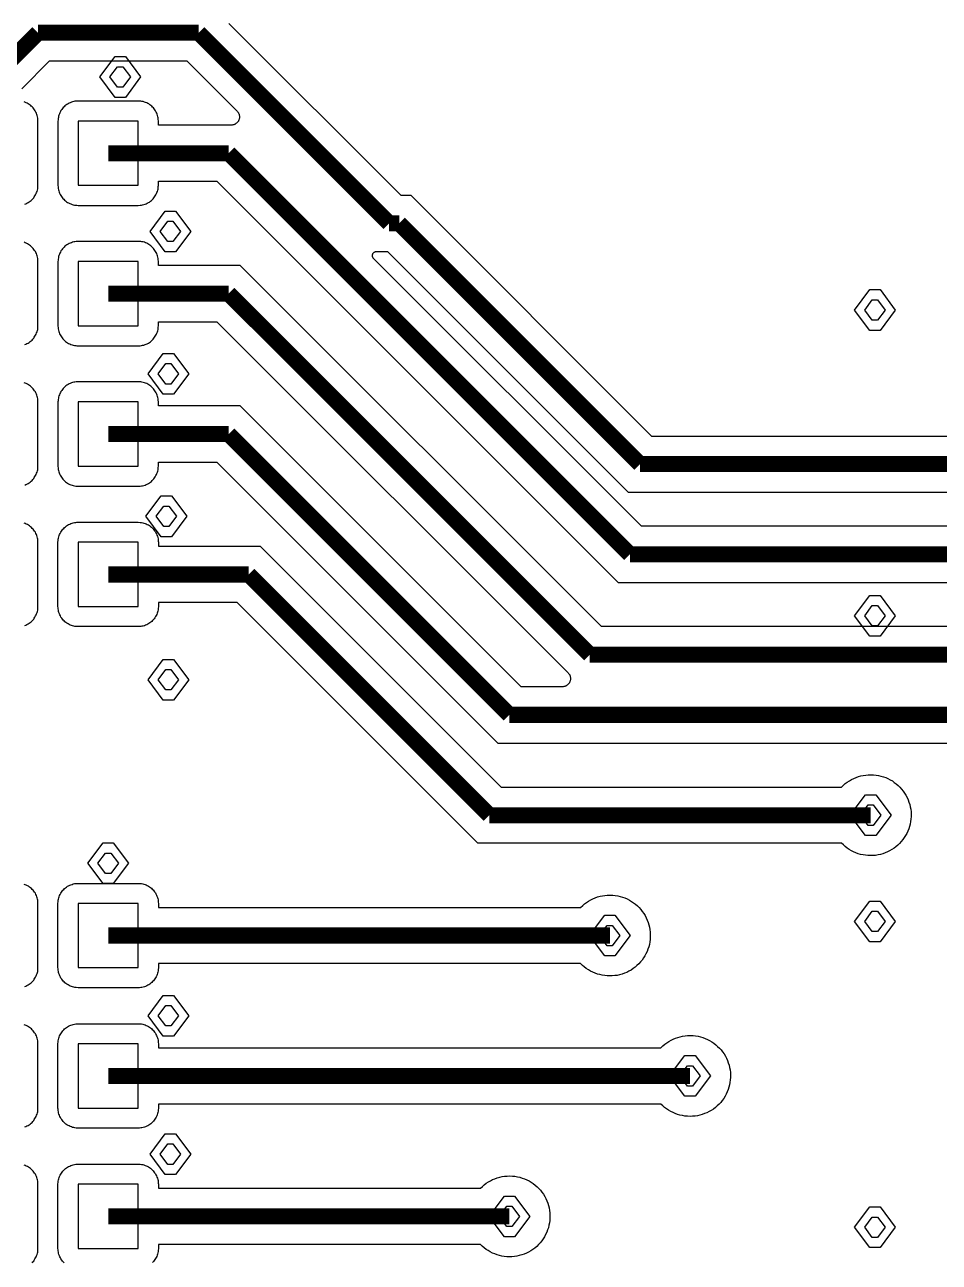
# Model space of a CAD drawing. Extents: x -0.15 to 4.85, y -1.33 to 3.4.
# Drawn here: x 3.788 to 4.236, y 1.316 to 1.923 of the extents above; entities that cross this region are included whole.
import ezdxf

# ---------------------------------------------------------------- set-up
doc = ezdxf.new("R2010")
doc.units = 0
doc.layers.get('0').update_dxf_attribs({"linetype": 'CONTINUOUS'})

msp = doc.modelspace()

# ---------------------------------------------------------------- linework, layer by layer
at = {"color": 0, "const_width": 0.007874}
for points in [[(3.79428, 1.91931), (3.76476, 1.88974)], [(3.87306, 1.91931), (3.79428, 1.91931)], [(3.96654, 1.82578), (3.87306, 1.91931)], [(3.88782, 1.86022), (3.82874, 1.86022)], [(4.08465, 1.66339), (3.88782, 1.86022)], [(3.97147, 1.82578), (3.96654, 1.82578)], [(4.08958, 1.70767), (3.97147, 1.82578)], [(3.88782, 1.79132), (3.82874, 1.79132)], [(4.06496, 1.61418), (3.88782, 1.79132)], [(3.82874, 1.72242), (3.88782, 1.72242)], [(3.88782, 1.72242), (4.02557, 1.58467)], [(4.30611, 1.70767), (4.08958, 1.70767)], [(4.29624, 1.66339), (4.08465, 1.66339)], [(3.82874, 1.65351), (3.89764, 1.65351)], [(3.89764, 1.65351), (4.01575, 1.53542)], [(4.32086, 1.61418), (4.06496, 1.61418)], [(4.02557, 1.58467), (4.30117, 1.58467)], [(4.01575, 1.53542), (4.20275, 1.53542)], [(4.07483, 1.47639), (3.82874, 1.47639)], [(4.11417, 1.40749), (3.82874, 1.40749)], [(4.02557, 1.33858), (3.82874, 1.33858)]]:
    msp.add_lwpolyline(points, dxfattribs=at)
at = {"color": 0}
for points in [[(3.88792, 1.92392), (3.97224, 1.83956), (3.97717, 1.83956), (4.09528, 1.72144), (4.31181, 1.72144)], [(3.78636, 1.89186), (3.79997, 1.90553), (3.79997, 1.90553), (3.86731, 1.90553), (3.89194, 1.8809), (3.89215, 1.88062), (3.89232, 1.8804), (3.89249, 1.88025), (3.89258, 1.88003), (3.89269, 1.87981), (3.89281, 1.8796), (3.89292, 1.87932), (3.89297, 1.87911), (3.89303, 1.87889), (3.89308, 1.87861), (3.89308, 1.8784), (3.89312, 1.87813), (3.89312, 1.87792), (3.89308, 1.87764), (3.89308, 1.87743), (3.89303, 1.87715), (3.89297, 1.87693), (3.89286, 1.87667), (3.89281, 1.87644), (3.89269, 1.87624), (3.89258, 1.87601), (3.89243, 1.87579), (3.89232, 1.87558), (3.89215, 1.87542), (3.89199, 1.87525), (3.89178, 1.87504), (3.89161, 1.87493), (3.89139, 1.87476), (3.89124, 1.8746), (3.89101, 1.8745), (3.89081, 1.87439), (3.89053, 1.87428), (3.89031, 1.87422), (3.8901, 1.87417), (3.88982, 1.87411), (3.88961, 1.87406), (3.88933, 1.874), (3.88911, 1.874), (3.85336, 1.874), (3.85336, 1.87601), (3.85331, 1.87693), (3.85325, 1.87753), (3.8531, 1.87813), (3.85299, 1.87872), (3.85276, 1.87932), (3.85256, 1.87986), (3.85228, 1.8804), (3.85201, 1.88094), (3.85168, 1.88144), (3.85136, 1.88193), (3.85097, 1.88242), (3.85054, 1.88285), (3.85011, 1.88328), (3.84968, 1.88367), (3.84918, 1.88404), (3.84869, 1.88438), (3.84815, 1.88469), (3.84761, 1.88492), (3.84707, 1.88518), (3.84647, 1.88535), (3.84588, 1.88556), (3.84528, 1.88567), (3.84468, 1.88578), (3.84408, 1.88583), (3.84349, 1.88583), (3.81397, 1.88583), (3.813, 1.88578), (3.8124, 1.88572), (3.81181, 1.88561), (3.81121, 1.88546), (3.81067, 1.88524), (3.81007, 1.88501), (3.80953, 1.88481), (3.80904, 1.88447), (3.8085, 1.88415), (3.80801, 1.88382), (3.80751, 1.88344), (3.80708, 1.88301), (3.80665, 1.88258), (3.80628, 1.88214), (3.80594, 1.88165), (3.80557, 1.88117), (3.80529, 1.88062), (3.80503, 1.88008), (3.80481, 1.87954), (3.80458, 1.87894), (3.80443, 1.8784), (3.80432, 1.87781), (3.80421, 1.87721), (3.80415, 1.87661), (3.8041, 1.87596), (3.8041, 1.84449), (3.80415, 1.84351), (3.80426, 1.84292), (3.80438, 1.84232), (3.80454, 1.84172), (3.80469, 1.84118), (3.80492, 1.84058), (3.80518, 1.84004), (3.80546, 1.8395), (3.80578, 1.83901), (3.80617, 1.83853), (3.80654, 1.83804), (3.80692, 1.8376), (3.80736, 1.83717), (3.80785, 1.83679), (3.80828, 1.8364), (3.80882, 1.83608), (3.80931, 1.83581), (3.80985, 1.83554), (3.81044, 1.83532), (3.81099, 1.83511), (3.81158, 1.83494), (3.81218, 1.83478), (3.81278, 1.83472), (3.81337, 1.83467), (3.81397, 1.83461), (3.84349, 1.83461), (3.84442, 1.83467), (3.84501, 1.83478), (3.84561, 1.83489), (3.84621, 1.835), (3.84681, 1.83521), (3.84735, 1.83543), (3.84789, 1.83565), (3.84843, 1.83597), (3.84892, 1.83625), (3.84946, 1.83663), (3.84989, 1.837), (3.85032, 1.83739), (3.85076, 1.83782), (3.85114, 1.83831), (3.85151, 1.83879), (3.85185, 1.83928), (3.85217, 1.83982), (3.85244, 1.84038), (3.85265, 1.84092), (3.85288, 1.84146), (3.85304, 1.84206), (3.85319, 1.84265), (3.85325, 1.84325), (3.85331, 1.84385), (3.85336, 1.84444), (3.85336, 1.84644), (3.88207, 1.84644), (4.07894, 1.64961), (4.29054, 1.64961)], [(3.78778, 1.83521), (3.78832, 1.83543), (3.78886, 1.83571), (3.7894, 1.83597), (3.78994, 1.83631), (3.79043, 1.83663), (3.79086, 1.837), (3.79135, 1.83744), (3.79174, 1.83787), (3.79217, 1.83831), (3.79249, 1.83879), (3.79282, 1.83933), (3.79314, 1.83982), (3.79342, 1.84038), (3.79362, 1.84097), (3.79385, 1.84151), (3.79401, 1.84211), (3.79413, 1.84271), (3.79422, 1.84329), (3.79428, 1.84389), (3.79428, 1.84449), (3.79428, 1.87596), (3.79428, 1.87687), (3.79417, 1.87747), (3.79407, 1.87807), (3.7939, 1.87867), (3.79374, 1.87926), (3.79353, 1.87986), (3.79325, 1.8804), (3.79293, 1.88094), (3.7926, 1.88149), (3.79228, 1.88199), (3.79185, 1.88247), (3.79146, 1.8829), (3.79097, 1.88333), (3.79054, 1.88372), (3.79, 1.8841), (3.78951, 1.88442), (3.78896, 1.88475), (3.78842, 1.88501), (3.78782, 1.88524), (3.78744, 1.8854)], [(3.78778, 1.76632), (3.78832, 1.76653), (3.78886, 1.76681), (3.7894, 1.76707), (3.78994, 1.7674), (3.79043, 1.76778), (3.79086, 1.76815), (3.79135, 1.76854), (3.79174, 1.76897), (3.79217, 1.76946), (3.79249, 1.76989), (3.79282, 1.77043), (3.79314, 1.77093), (3.79342, 1.77147), (3.79362, 1.77207), (3.79385, 1.77261), (3.79401, 1.77321), (3.79413, 1.77381), (3.79422, 1.7744), (3.79428, 1.775), (3.79428, 1.77558), (3.79428, 1.80711), (3.79422, 1.80803), (3.79417, 1.80862), (3.79407, 1.80922), (3.7939, 1.80982), (3.79374, 1.81042), (3.79353, 1.81096), (3.79325, 1.8115), (3.79299, 1.81204), (3.79265, 1.81254), (3.79228, 1.81303), (3.79189, 1.81351), (3.79151, 1.81394), (3.79108, 1.81437), (3.7906, 1.81476), (3.79011, 1.81514), (3.78961, 1.81547), (3.78907, 1.81579), (3.78853, 1.81607), (3.78799, 1.81628), (3.78744, 1.8165)], [(4.30247, 1.62797), (4.07065, 1.62797), (3.89351, 1.8051), (3.85336, 1.8051), (3.85336, 1.80711), (3.85331, 1.80803), (3.85325, 1.80862), (3.8531, 1.80922), (3.85299, 1.80982), (3.85276, 1.81042), (3.85256, 1.81096), (3.85228, 1.8115), (3.85201, 1.81204), (3.85168, 1.81254), (3.85136, 1.81303), (3.85097, 1.81351), (3.85054, 1.81394), (3.85011, 1.81437), (3.84968, 1.81476), (3.84918, 1.81514), (3.84869, 1.81547), (3.84815, 1.81579), (3.84761, 1.81607), (3.84707, 1.81628), (3.84647, 1.8165), (3.84588, 1.81667), (3.84528, 1.81676), (3.84468, 1.81688), (3.84408, 1.81693), (3.84349, 1.81693), (3.81397, 1.81693), (3.813, 1.81688), (3.8124, 1.81682), (3.81181, 1.81671), (3.81121, 1.81656), (3.81067, 1.81633), (3.81007, 1.81611), (3.80953, 1.8159), (3.80904, 1.81557), (3.8085, 1.81531), (3.80801, 1.81493), (3.80751, 1.81454), (3.80708, 1.81411), (3.80665, 1.81368), (3.80628, 1.81324), (3.80594, 1.81275), (3.80557, 1.81226), (3.80529, 1.81172), (3.80503, 1.81118), (3.80481, 1.81064), (3.80458, 1.81004), (3.80443, 1.8095), (3.80432, 1.8089), (3.80421, 1.80831), (3.80415, 1.80771), (3.8041, 1.80711), (3.8041, 1.77558), (3.80415, 1.77461), (3.80426, 1.77401), (3.80438, 1.77342), (3.80454, 1.77282), (3.80469, 1.77228), (3.80492, 1.77168), (3.80518, 1.77114), (3.80546, 1.77065), (3.80578, 1.77011), (3.80617, 1.76963), (3.80654, 1.76914), (3.80692, 1.76869), (3.80736, 1.76826), (3.80785, 1.76789), (3.80828, 1.76756), (3.80882, 1.76718), (3.80931, 1.7669), (3.80985, 1.76664), (3.81044, 1.76642), (3.81099, 1.76621), (3.81158, 1.76604), (3.81218, 1.76593), (3.81278, 1.76582), (3.81337, 1.76576), (3.81397, 1.76572), (3.84349, 1.76572), (3.84442, 1.76576), (3.84501, 1.76587), (3.84561, 1.76599), (3.84621, 1.7661), (3.84681, 1.76632), (3.84735, 1.76653), (3.84789, 1.76675), (3.84843, 1.76707), (3.84892, 1.7674), (3.84946, 1.76772), (3.84989, 1.7681), (3.85032, 1.76849), (3.85076, 1.76892), (3.85114, 1.7694), (3.85151, 1.76989), (3.85185, 1.77038), (3.85217, 1.77093), (3.85244, 1.77147), (3.85265, 1.77201), (3.85288, 1.77256), (3.85304, 1.77315), (3.85319, 1.77375), (3.85325, 1.77435), (3.85331, 1.77494), (3.85336, 1.77554), (3.85336, 1.77754), (3.88207, 1.77754), (4.05438, 1.60529), (4.05458, 1.60501), (4.05475, 1.60486), (4.05486, 1.60464), (4.05497, 1.60442), (4.05514, 1.60421), (4.05518, 1.60399), (4.05529, 1.60376), (4.05535, 1.6035), (4.0554, 1.60328), (4.05546, 1.60301), (4.05551, 1.60279), (4.05551, 1.60253), (4.05551, 1.60231), (4.05551, 1.60203), (4.05546, 1.60182), (4.0554, 1.60154), (4.05535, 1.60133), (4.05529, 1.60111), (4.05518, 1.60083), (4.05508, 1.60063), (4.05497, 1.6004), (4.05486, 1.60024), (4.05469, 1.60003), (4.05454, 1.59981), (4.05438, 1.59965), (4.05421, 1.59949), (4.054, 1.59932), (4.05383, 1.59915), (4.05361, 1.59906), (4.0534, 1.59889), (4.05318, 1.59878), (4.05296, 1.59872), (4.05269, 1.59861), (4.05247, 1.59856), (4.05226, 1.5985), (4.05199, 1.59846), (4.05176, 1.59846), (4.0515, 1.59846), (4.03132, 1.59846), (3.89351, 1.73621), (3.85336, 1.73621), (3.85336, 1.73821), (3.85331, 1.73913), (3.85325, 1.73972), (3.8531, 1.74032), (3.85299, 1.74092), (3.85276, 1.74151), (3.85256, 1.74206), (3.85228, 1.7426), (3.85201, 1.74315), (3.85168, 1.74364), (3.85136, 1.74413), (3.85097, 1.74461), (3.85054, 1.74504), (3.85011, 1.74549), (3.84968, 1.74586), (3.84918, 1.74624), (3.84869, 1.74657), (3.84815, 1.74689), (3.84761, 1.74717), (3.84707, 1.74737), (3.84647, 1.7476), (3.84588, 1.74776), (3.84528, 1.74786), (3.84468, 1.74797), (3.84408, 1.74803), (3.84349, 1.74803), (3.81397, 1.74803), (3.813, 1.74797), (3.8124, 1.74792), (3.81181, 1.74781), (3.81121, 1.74765), (3.81067, 1.74749), (3.81007, 1.74722), (3.80953, 1.747), (3.80904, 1.74667), (3.8085, 1.7464), (3.80801, 1.74603), (3.80751, 1.74564), (3.80708, 1.74526), (3.80665, 1.74483), (3.80628, 1.74433), (3.80594, 1.74385), (3.80557, 1.74336), (3.80529, 1.74282), (3.80503, 1.74228), (3.80481, 1.74174), (3.80458, 1.74114), (3.80443, 1.7406), (3.80432, 1.74), (3.80421, 1.7394), (3.80415, 1.73881), (3.8041, 1.73821), (3.8041, 1.70669), (3.80415, 1.70571), (3.80426, 1.70511), (3.80438, 1.70451), (3.80454, 1.70397), (3.80469, 1.70337), (3.80492, 1.70283), (3.80518, 1.70224), (3.80546, 1.70175), (3.80578, 1.70121), (3.80617, 1.70072), (3.80654, 1.70024), (3.80692, 1.69979), (3.80736, 1.69942), (3.80785, 1.69899), (3.80828, 1.69865), (3.80882, 1.69833), (3.80931, 1.69801), (3.80985, 1.69774), (3.81044, 1.69751), (3.81099, 1.69731), (3.81158, 1.69714), (3.81218, 1.69703), (3.81278, 1.69692), (3.81337, 1.69688), (3.81397, 1.69688), (3.84349, 1.69688), (3.84442, 1.69688), (3.84501, 1.69697), (3.84561, 1.69708), (3.84621, 1.69719), (3.84681, 1.69742), (3.84735, 1.69762), (3.84789, 1.6979), (3.84843, 1.69817), (3.84892, 1.6985), (3.84946, 1.69882), (3.84989, 1.69919), (3.85032, 1.69964), (3.85076, 1.70007), (3.85114, 1.7005), (3.85151, 1.70099), (3.85185, 1.70149), (3.85217, 1.70203), (3.85244, 1.70257), (3.85265, 1.70311), (3.85288, 1.70365), (3.85304, 1.70425), (3.85319, 1.70485), (3.85325, 1.70544), (3.85331, 1.70604), (3.85336, 1.70664), (3.85336, 1.70864), (3.88207, 1.70864), (4.01986, 1.57083), (4.2869, 1.57083)], [(4.30199, 1.67718), (4.09035, 1.67718), (3.95894, 1.80857), (3.95883, 1.80868), (3.95878, 1.80879), (3.95867, 1.8089), (3.95861, 1.80901), (3.95856, 1.80913), (3.95851, 1.80922), (3.95846, 1.80933), (3.95846, 1.80944), (3.9584, 1.80956), (3.9584, 1.80972), (3.9584, 1.80982), (3.95835, 1.80993), (3.95835, 1.81004), (3.9584, 1.81021), (3.9584, 1.81031), (3.9584, 1.81042), (3.95846, 1.81053), (3.95851, 1.81069), (3.95851, 1.81081), (3.95856, 1.8109), (3.95861, 1.81101), (3.95872, 1.81113), (3.95878, 1.81124), (3.95883, 1.81129), (3.95894, 1.8114), (3.95906, 1.8115), (3.9591, 1.81156), (3.95921, 1.81161), (3.95932, 1.81172), (3.95943, 1.81178), (3.95954, 1.81183), (3.95965, 1.81189), (3.95975, 1.81189), (3.95992, 1.81194), (3.96003, 1.81194), (3.96014, 1.812), (3.96025, 1.812), (3.96035, 1.812), (3.96035, 1.812), (3.96572, 1.812), (4.08383, 1.69389), (4.30042, 1.69389)], [(3.78778, 1.69742), (3.78832, 1.69762), (3.78886, 1.6979), (3.7894, 1.69817), (3.78994, 1.6985), (3.79043, 1.69888), (3.79086, 1.69925), (3.79135, 1.69964), (3.79174, 1.70007), (3.79217, 1.70056), (3.79249, 1.70104), (3.79282, 1.70153), (3.79314, 1.70203), (3.79342, 1.70257), (3.79362, 1.70317), (3.79385, 1.70371), (3.79401, 1.70431), (3.79413, 1.7049), (3.79422, 1.7055), (3.79428, 1.7061), (3.79428, 1.70669), (3.79428, 1.73821), (3.79422, 1.73913), (3.79417, 1.73972), (3.79407, 1.74032), (3.7939, 1.74092), (3.79374, 1.74151), (3.79353, 1.74206), (3.79325, 1.7426), (3.79299, 1.74315), (3.79265, 1.74364), (3.79228, 1.74418), (3.79189, 1.74461), (3.79151, 1.74504), (3.79108, 1.74549), (3.7906, 1.74586), (3.79011, 1.74624), (3.78961, 1.74657), (3.78907, 1.74689), (3.78853, 1.74717), (3.78799, 1.74737), (3.78744, 1.7476)], [(3.78778, 1.62851), (3.78832, 1.62872), (3.78886, 1.629), (3.7894, 1.62926), (3.78994, 1.6296), (3.79043, 1.62997), (3.79086, 1.63035), (3.79135, 1.63074), (3.79174, 1.63117), (3.79217, 1.63165), (3.79249, 1.63214), (3.79282, 1.63264), (3.79314, 1.63318), (3.79342, 1.63372), (3.79362, 1.63426), (3.79385, 1.63481), (3.79401, 1.6354), (3.79413, 1.636), (3.79422, 1.6366), (3.79428, 1.63719), (3.79428, 1.63779), (3.79428, 1.66931), (3.79422, 1.67024), (3.79417, 1.67088), (3.79407, 1.67142), (3.7939, 1.67201), (3.79374, 1.67261), (3.79353, 1.67315), (3.79325, 1.67371), (3.79299, 1.67425), (3.79265, 1.67479), (3.79228, 1.67528), (3.79189, 1.67571), (3.79151, 1.67614), (3.79108, 1.67658), (3.7906, 1.67696), (3.79011, 1.67733), (3.78961, 1.67767), (3.78907, 1.67799), (3.78853, 1.67826), (3.78799, 1.67847), (3.78744, 1.67869)], [(3.78778, 1.45138), (3.78832, 1.45158), (3.78886, 1.45181), (3.7894, 1.45213), (3.78994, 1.45246), (3.79043, 1.45278), (3.79086, 1.45317), (3.79135, 1.4536), (3.79174, 1.45403), (3.79217, 1.45446), (3.79249, 1.45496), (3.79282, 1.45544), (3.79314, 1.45599), (3.79342, 1.45653), (3.79362, 1.45707), (3.79385, 1.45767), (3.79401, 1.45826), (3.79413, 1.45881), (3.79422, 1.4594), (3.79428, 1.46006), (3.79428, 1.46065), (3.79428, 1.49211), (3.79422, 1.4931), (3.79417, 1.49369), (3.79407, 1.49429), (3.7939, 1.49489), (3.79374, 1.49543), (3.79353, 1.49603), (3.79325, 1.49657), (3.79299, 1.49711), (3.79265, 1.4976), (3.79228, 1.49808), (3.79189, 1.49857), (3.79151, 1.499), (3.79108, 1.49944), (3.7906, 1.49982), (3.79011, 1.50019), (3.78961, 1.50053), (3.78907, 1.50079), (3.78853, 1.50107), (3.78799, 1.50133), (3.78744, 1.5015)], [(3.78778, 1.38247), (3.78832, 1.38269), (3.78886, 1.38296), (3.7894, 1.38323), (3.78994, 1.38355), (3.79043, 1.38388), (3.79086, 1.38426), (3.79135, 1.38469), (3.79174, 1.38513), (3.79217, 1.38556), (3.79249, 1.38605), (3.79282, 1.38654), (3.79314, 1.38708), (3.79342, 1.38762), (3.79362, 1.38817), (3.79385, 1.38876), (3.79401, 1.38936), (3.79413, 1.3899), (3.79422, 1.3905), (3.79428, 1.39115), (3.79428, 1.39175), (3.79428, 1.42321), (3.79422, 1.42419), (3.79417, 1.42479), (3.79407, 1.42539), (3.7939, 1.42599), (3.79374, 1.42653), (3.79353, 1.42712), (3.79325, 1.42767), (3.79299, 1.42821), (3.79265, 1.42869), (3.79228, 1.42918), (3.79189, 1.42967), (3.79151, 1.4301), (3.79108, 1.43054), (3.7906, 1.43092), (3.79011, 1.43129), (3.78961, 1.43163), (3.78907, 1.43189), (3.78853, 1.43217), (3.78799, 1.43243), (3.78744, 1.4326)], [(3.79135, 1.31579), (3.79174, 1.31623), (3.79217, 1.31666), (3.79249, 1.31715), (3.79282, 1.31769), (3.79314, 1.31818), (3.79342, 1.31872), (3.79362, 1.31926), (3.79385, 1.31986), (3.79401, 1.32046), (3.79413, 1.32105), (3.79422, 1.32165), (3.79428, 1.32225), (3.79428, 1.32284), (3.79428, 1.35431), (3.79422, 1.35529), (3.79417, 1.35588), (3.79407, 1.35648), (3.7939, 1.35708), (3.79374, 1.35768), (3.79353, 1.35822), (3.79325, 1.35876), (3.79299, 1.3593), (3.79265, 1.35979), (3.79228, 1.36028), (3.79189, 1.36077), (3.79151, 1.3612), (3.79108, 1.36164), (3.7906, 1.36202), (3.79011, 1.3624), (3.78961, 1.36272), (3.78907, 1.36299), (3.78853, 1.36326), (3.78799, 1.36353), (3.78744, 1.3637)], [(3.80708, 1.31579), (3.80665, 1.31623), (3.80628, 1.31666), (3.80594, 1.31715), (3.80557, 1.31769), (3.80529, 1.31818), (3.80503, 1.31872), (3.80481, 1.31926), (3.80458, 1.31986), (3.80443, 1.32046), (3.80432, 1.32105), (3.80421, 1.32165), (3.80415, 1.32225), (3.8041, 1.32284), (3.8041, 1.35431), (3.8041, 1.35431), (3.80415, 1.35529), (3.80426, 1.35588), (3.80438, 1.35648), (3.80454, 1.35708), (3.80469, 1.35768), (3.80492, 1.35822), (3.80518, 1.35876), (3.80546, 1.3593), (3.80578, 1.35979), (3.80617, 1.36028), (3.80654, 1.36077), (3.80692, 1.3612), (3.80736, 1.36164), (3.80785, 1.36202), (3.80828, 1.3624), (3.80882, 1.36272), (3.80931, 1.36299), (3.80985, 1.36326), (3.81044, 1.36353), (3.81099, 1.3637), (3.81158, 1.36386), (3.81218, 1.36402), (3.81278, 1.36413), (3.81337, 1.36419), (3.81397, 1.36419), (3.84349, 1.36419), (3.84447, 1.36413), (3.84507, 1.36408), (3.84567, 1.36397), (3.84621, 1.36381), (3.84681, 1.36359), (3.84735, 1.36337), (3.84789, 1.36316), (3.84843, 1.36283), (3.84897, 1.36256), (3.84946, 1.36218), (3.84989, 1.3618), (3.85037, 1.36142), (3.85076, 1.36098), (3.85119, 1.3605), (3.85151, 1.36001), (3.8519, 1.35952), (3.85217, 1.35898), (3.85244, 1.35843), (3.85265, 1.35789), (3.85288, 1.35735), (3.85304, 1.35675), (3.85319, 1.35616), (3.85325, 1.35556), (3.85331, 1.35496), (3.85336, 1.35437), (3.85336, 1.35236), (4.01129, 1.35236), (4.01228, 1.35328), (4.01319, 1.35409), (4.01417, 1.3548), (4.01521, 1.35551), (4.01624, 1.3561), (4.01732, 1.35664), (4.01846, 1.35708), (4.0196, 1.35751), (4.02079, 1.35784), (4.02199, 1.35811), (4.02318, 1.35827), (4.02438, 1.35838), (4.02557, 1.35843), (4.02703, 1.35838), (4.02828, 1.35827), (4.02947, 1.35806), (4.03067, 1.35778), (4.03181, 1.3574), (4.03294, 1.35703), (4.03408, 1.35654), (4.03517, 1.35599), (4.03619, 1.35534), (4.03722, 1.35469), (4.03821, 1.35393), (4.03912, 1.35312), (4.03994, 1.35225), (4.04075, 1.35138), (4.04151, 1.35041), (4.04222, 1.34943), (4.04288, 1.34834), (4.04342, 1.34731), (4.04396, 1.34617), (4.04433, 1.34503), (4.04472, 1.3439), (4.04499, 1.3427), (4.04521, 1.34151), (4.04536, 1.34026), (4.04542, 1.33907), (4.04542, 1.33787), (4.04536, 1.33663), (4.04521, 1.33543), (4.04493, 1.33424), (4.04467, 1.33304), (4.04428, 1.33191), (4.04385, 1.33077), (4.04331, 1.32968), (4.04276, 1.3286), (4.04211, 1.32757), (4.0414, 1.32659), (4.04065, 1.32561), (4.03978, 1.32474), (4.03892, 1.32388), (4.03799, 1.32306), (4.03701, 1.32236), (4.03599, 1.32171), (4.03494, 1.32105), (4.03386, 1.32051), (4.03272, 1.32008), (4.03158, 1.31964), (4.03039, 1.31932), (4.02919, 1.31905), (4.028, 1.31888), (4.02681, 1.31878), (4.02557, 1.31872), (4.02426, 1.31878), (4.02301, 1.31888), (4.02182, 1.3191), (4.02062, 1.31937), (4.01949, 1.3197), (4.01835, 1.32013), (4.01721, 1.32057), (4.01613, 1.32111), (4.0151, 1.32176), (4.01407, 1.32241), (4.01308, 1.32317), (4.01217, 1.32393), (4.01129, 1.3248), (3.85336, 1.3248), (3.85336, 1.32279), (3.85331, 1.32187), (3.85325, 1.32127), (3.8531, 1.32068), (3.85299, 1.32008), (3.85276, 1.31954), (3.85256, 1.31894), (3.85228, 1.3184), (3.85201, 1.31785), (3.85168, 1.31737), (3.85136, 1.31688), (3.85097, 1.31639), (3.85054, 1.31595)]]:
    msp.add_lwpolyline(points, dxfattribs=at)
for points in [[(3.83465, 1.90764), (3.83714, 1.90764), (3.84462, 1.89767), (3.83714, 1.88762), (3.83465, 1.88762), (3.8321, 1.88762), (3.82461, 1.89767), (3.8321, 1.90764), (3.83465, 1.90764)], [(3.84349, 1.87596), (3.81397, 1.87596), (3.81397, 1.84449), (3.84349, 1.84449), (3.84349, 1.87596)], [(3.85928, 1.83185), (3.86172, 1.83185), (3.86921, 1.82188), (3.86172, 1.81183), (3.85928, 1.81183), (3.85672, 1.81183), (3.84924, 1.82188), (3.85672, 1.83185), (3.85928, 1.83185)], [(3.84349, 1.80711), (3.81397, 1.80711), (3.81397, 1.77558), (3.84349, 1.77558), (3.84349, 1.80711)], [(4.20488, 1.79328), (4.20736, 1.79328), (4.21486, 1.78329), (4.20736, 1.77326), (4.20488, 1.77326), (4.20232, 1.77326), (4.19483, 1.78329), (4.20232, 1.79328), (4.20488, 1.79328)], [(3.85825, 1.76197), (3.86074, 1.76197), (3.86824, 1.75199), (3.86074, 1.74196), (3.85825, 1.74196), (3.85575, 1.74196), (3.84826, 1.75199), (3.85575, 1.76197), (3.85825, 1.76197)], [(3.84349, 1.73821), (3.81397, 1.73821), (3.81397, 1.70669), (3.84349, 1.70669), (3.84349, 1.73821)], [(3.85726, 1.6921), (3.85976, 1.6921), (3.86725, 1.68211), (3.85976, 1.67207), (3.85726, 1.67207), (3.85472, 1.67207), (3.84724, 1.68211), (3.85472, 1.6921), (3.85726, 1.6921)], [(3.8041, 1.66931), (3.80415, 1.67024), (3.80426, 1.67088), (3.80438, 1.67142), (3.80454, 1.67201), (3.80469, 1.67261), (3.80492, 1.67315), (3.80518, 1.67371), (3.80546, 1.67425), (3.80578, 1.67479), (3.80617, 1.67528), (3.80654, 1.67571), (3.80692, 1.67614), (3.80736, 1.67658), (3.80785, 1.67696), (3.80828, 1.67733), (3.80882, 1.67767), (3.80931, 1.67799), (3.80985, 1.67826), (3.81044, 1.67847), (3.81099, 1.67869), (3.81158, 1.67886), (3.81218, 1.67896), (3.81278, 1.67907), (3.81337, 1.67913), (3.81397, 1.67913), (3.84349, 1.67913), (3.84447, 1.67907), (3.84507, 1.67901), (3.84567, 1.67892), (3.84621, 1.67875), (3.84681, 1.67858), (3.84735, 1.67836), (3.84789, 1.6781), (3.84843, 1.67782), (3.84897, 1.6775), (3.84946, 1.67712), (3.84989, 1.67674), (3.85037, 1.67636), (3.85076, 1.67593), (3.85119, 1.67549), (3.85151, 1.675), (3.8519, 1.67446), (3.85217, 1.67397), (3.85244, 1.67343), (3.85265, 1.67283), (3.85288, 1.67229), (3.85304, 1.67169), (3.85319, 1.6711), (3.85325, 1.6705), (3.85331, 1.6699), (3.85336, 1.66931), (3.85336, 1.66736), (3.90333, 1.66736), (4.02144, 1.54925), (4.18849, 1.54925), (4.18942, 1.55011), (4.19033, 1.55093), (4.19131, 1.55163), (4.19233, 1.55233), (4.19343, 1.55293), (4.19451, 1.55347), (4.1956, 1.55396), (4.19679, 1.55435), (4.19793, 1.55467), (4.19913, 1.55494), (4.20032, 1.5551), (4.20157, 1.55526), (4.20275, 1.55526), (4.20422, 1.55521), (4.20542, 1.5551), (4.20661, 1.55489), (4.20781, 1.55461), (4.209, 1.55429), (4.21014, 1.55386), (4.21122, 1.55336), (4.21231, 1.55282), (4.21339, 1.55222), (4.21436, 1.55153), (4.21535, 1.55076), (4.21626, 1.54994), (4.21714, 1.54914), (4.21794, 1.54821), (4.21871, 1.54724), (4.21942, 1.54626), (4.22001, 1.54524), (4.22061, 1.54414), (4.2211, 1.543), (4.22153, 1.54186), (4.2219, 1.54072), (4.22218, 1.53953), (4.2224, 1.53833), (4.22256, 1.53715), (4.22261, 1.5359), (4.22261, 1.53471), (4.2225, 1.53351), (4.22235, 1.53226), (4.22213, 1.53107), (4.22181, 1.52993), (4.22142, 1.52874), (4.22099, 1.5276), (4.2205, 1.52651), (4.2199, 1.52543), (4.21925, 1.5244), (4.21854, 1.52342), (4.21778, 1.52244), (4.21697, 1.52157), (4.2161, 1.52071), (4.21518, 1.51994), (4.21421, 1.51919), (4.21317, 1.51854), (4.21208, 1.51794), (4.211, 1.5174), (4.20992, 1.5169), (4.20872, 1.51653), (4.20758, 1.51621), (4.20639, 1.51593), (4.20519, 1.51572), (4.20394, 1.51561), (4.20275, 1.51561), (4.2014, 1.51561), (4.20021, 1.51576), (4.19901, 1.51593), (4.19782, 1.51621), (4.19663, 1.51653), (4.19549, 1.51696), (4.1944, 1.51746), (4.19332, 1.518), (4.19224, 1.5186), (4.19125, 1.51929), (4.19028, 1.52), (4.18936, 1.52082), (4.18849, 1.52163), (4.01004, 1.52163), (3.89194, 1.63974), (3.85336, 1.63974), (3.85336, 1.63774), (3.85331, 1.63681), (3.85325, 1.63621), (3.8531, 1.63561), (3.85299, 1.63507), (3.85276, 1.63447), (3.85256, 1.63393), (3.85228, 1.63339), (3.85201, 1.63285), (3.85168, 1.63231), (3.85136, 1.63182), (3.85097, 1.63139), (3.85054, 1.6309), (3.85011, 1.63051), (3.84968, 1.63008), (3.84918, 1.62975), (3.84869, 1.62943), (3.84815, 1.62911), (3.84761, 1.62883), (3.84707, 1.62861), (3.84647, 1.6284), (3.84588, 1.62824), (3.84528, 1.62812), (3.84468, 1.62801), (3.84408, 1.62797), (3.84349, 1.62797), (3.81397, 1.62797), (3.813, 1.62797), (3.8124, 1.62807), (3.81181, 1.62818), (3.81121, 1.62835), (3.81067, 1.62851), (3.81007, 1.62872), (3.80953, 1.629), (3.80904, 1.62926), (3.8085, 1.6296), (3.80801, 1.62997), (3.80751, 1.63035), (3.80708, 1.63074), (3.80665, 1.63117), (3.80628, 1.63165), (3.80594, 1.63214), (3.80557, 1.63264), (3.80529, 1.63318), (3.80503, 1.63372), (3.80481, 1.63426), (3.80458, 1.63481), (3.80443, 1.6354), (3.80432, 1.636), (3.80421, 1.6366), (3.80415, 1.63719), (3.8041, 1.63779), (3.8041, 1.66931)], [(3.84349, 1.66931), (3.81397, 1.66931), (3.81397, 1.63779), (3.84349, 1.63779), (3.84349, 1.66931)], [(4.20488, 1.64326), (4.20736, 1.64326), (4.21486, 1.63328), (4.20736, 1.62325), (4.20488, 1.62325), (4.20232, 1.62325), (4.19483, 1.63328), (4.20232, 1.64326), (4.20488, 1.64326)], [(3.85825, 1.61185), (3.86074, 1.61185), (3.86824, 1.60187), (3.86074, 1.59189), (3.85825, 1.59189), (3.85575, 1.59189), (3.84826, 1.60187), (3.85575, 1.61185), (3.85825, 1.61185)], [(4.20275, 1.54544), (4.20525, 1.54544), (4.21274, 1.53546), (4.20525, 1.52543), (4.20275, 1.52543), (4.20021, 1.52543), (4.19272, 1.53546), (4.20021, 1.54544), (4.20275, 1.54544)], [(3.82874, 1.52179), (3.83122, 1.52179), (3.83872, 1.51181), (3.83122, 1.50183), (3.82874, 1.50183), (3.82618, 1.50183), (3.81869, 1.51181), (3.82618, 1.52179), (3.82874, 1.52179)], [(3.8041, 1.49211), (3.80415, 1.4931), (3.80426, 1.49369), (3.80438, 1.49429), (3.80454, 1.49489), (3.80469, 1.49543), (3.80492, 1.49603), (3.80518, 1.49657), (3.80546, 1.49711), (3.80578, 1.4976), (3.80617, 1.49808), (3.80654, 1.49857), (3.80692, 1.499), (3.80736, 1.49944), (3.80785, 1.49982), (3.80828, 1.50019), (3.80882, 1.50053), (3.80931, 1.50079), (3.80985, 1.50107), (3.81044, 1.50133), (3.81099, 1.5015), (3.81158, 1.50167), (3.81218, 1.50183), (3.81278, 1.50188), (3.81337, 1.50193), (3.81397, 1.50199), (3.84349, 1.50199), (3.84447, 1.50193), (3.84507, 1.50183), (3.84567, 1.50172), (3.84621, 1.50161), (3.84681, 1.50139), (3.84735, 1.50118), (3.84789, 1.50096), (3.84843, 1.50064), (3.84897, 1.50031), (3.84946, 1.49999), (3.84989, 1.4996), (3.85037, 1.49917), (3.85076, 1.49874), (3.85119, 1.49831), (3.85151, 1.49781), (3.8519, 1.49732), (3.85217, 1.49678), (3.85244, 1.49624), (3.85265, 1.49569), (3.85288, 1.4951), (3.85304, 1.49456), (3.85319, 1.49396), (3.85325, 1.49336), (3.85331, 1.49276), (3.85336, 1.49217), (3.85336, 1.49017), (4.0605, 1.49017), (4.06149, 1.49108), (4.0624, 1.4919), (4.06337, 1.4926), (4.06442, 1.49325), (4.06544, 1.4939), (4.06653, 1.49439), (4.06767, 1.49489), (4.06881, 1.49532), (4.07, 1.49564), (4.07119, 1.49592), (4.07239, 1.49607), (4.07358, 1.49618), (4.07483, 1.49624), (4.07624, 1.49618), (4.07749, 1.49603), (4.07868, 1.49586), (4.07988, 1.49558), (4.08101, 1.49521), (4.08215, 1.49483), (4.08329, 1.49433), (4.08438, 1.49375), (4.0854, 1.49315), (4.08643, 1.49244), (4.08742, 1.49174), (4.08833, 1.49092), (4.08921, 1.49006), (4.09001, 1.48913), (4.09072, 1.48821), (4.09143, 1.48718), (4.09208, 1.48615), (4.09263, 1.48507), (4.09317, 1.48397), (4.0936, 1.48283), (4.09393, 1.48164), (4.09425, 1.4805), (4.09442, 1.47931), (4.09457, 1.47807), (4.09462, 1.47687), (4.09462, 1.47563), (4.09457, 1.47443), (4.09442, 1.47324), (4.09419, 1.47204), (4.09388, 1.47085), (4.09349, 1.46971), (4.09306, 1.46857), (4.09251, 1.46743), (4.09197, 1.4664), (4.09132, 1.46538), (4.09061, 1.46433), (4.08986, 1.46342), (4.08899, 1.4625), (4.08813, 1.46168), (4.08719, 1.46086), (4.08622, 1.46017), (4.08525, 1.45946), (4.08415, 1.45886), (4.08307, 1.45832), (4.08193, 1.45788), (4.08079, 1.45744), (4.0796, 1.45713), (4.07846, 1.45685), (4.07721, 1.45669), (4.07601, 1.45658), (4.07483, 1.45653), (4.07347, 1.45658), (4.07228, 1.45669), (4.07103, 1.4569), (4.06989, 1.45718), (4.06869, 1.4575), (4.06756, 1.45788), (4.06642, 1.45837), (4.06533, 1.45892), (4.06431, 1.45957), (4.06326, 1.46021), (4.06229, 1.46097), (4.06138, 1.46174), (4.0605, 1.4626), (3.85336, 1.4626), (3.85336, 1.4606), (3.85331, 1.45967), (3.85325, 1.45907), (3.8531, 1.45847), (3.85299, 1.45788), (3.85276, 1.45729), (3.85256, 1.45674), (3.85228, 1.45619), (3.85201, 1.45565), (3.85168, 1.45517), (3.85136, 1.45468), (3.85097, 1.45419), (3.85054, 1.45376), (3.85011, 1.45332), (3.84968, 1.45294), (3.84918, 1.45257), (3.84869, 1.45224), (3.84815, 1.45197), (3.84761, 1.45169), (3.84707, 1.45143), (3.84647, 1.45126), (3.84588, 1.4511), (3.84528, 1.45093), (3.84468, 1.45083), (3.84408, 1.45078), (3.84349, 1.45078), (3.81397, 1.45078), (3.813, 1.45083), (3.8124, 1.45089), (3.81181, 1.45099), (3.81121, 1.45115), (3.81067, 1.45138), (3.81007, 1.45158), (3.80953, 1.45181), (3.80904, 1.45213), (3.8085, 1.45246), (3.80801, 1.45278), (3.80751, 1.45317), (3.80708, 1.4536), (3.80665, 1.45403), (3.80628, 1.45446), (3.80594, 1.45496), (3.80557, 1.45544), (3.80529, 1.45599), (3.80503, 1.45653), (3.80481, 1.45707), (3.80458, 1.45767), (3.80443, 1.45826), (3.80432, 1.45881), (3.80421, 1.4594), (3.80415, 1.46006), (3.8041, 1.46065), (3.8041, 1.49211)], [(3.84349, 1.49211), (3.81397, 1.49211), (3.81397, 1.46065), (3.84349, 1.46065), (3.84349, 1.49211)], [(4.20488, 1.49325), (4.20736, 1.49325), (4.21486, 1.48328), (4.20736, 1.47329), (4.20488, 1.47329), (4.20232, 1.47329), (4.19483, 1.48328), (4.20232, 1.49325), (4.20488, 1.49325)], [(4.07483, 1.48636), (4.07726, 1.48636), (4.08475, 1.47639), (4.07726, 1.4664), (4.07483, 1.4664), (4.07228, 1.4664), (4.06479, 1.47639), (4.07228, 1.48636), (4.07483, 1.48636)], [(3.85825, 1.44703), (3.86074, 1.44703), (3.86824, 1.43704), (3.86074, 1.42701), (3.85825, 1.42701), (3.85575, 1.42701), (3.84826, 1.43704), (3.85575, 1.44703), (3.85825, 1.44703)], [(3.8041, 1.42321), (3.80415, 1.42419), (3.80426, 1.42479), (3.80438, 1.42539), (3.80454, 1.42599), (3.80469, 1.42653), (3.80492, 1.42712), (3.80518, 1.42767), (3.80546, 1.42821), (3.80578, 1.42869), (3.80617, 1.42918), (3.80654, 1.42967), (3.80692, 1.4301), (3.80736, 1.43054), (3.80785, 1.43092), (3.80828, 1.43129), (3.80882, 1.43163), (3.80931, 1.43189), (3.80985, 1.43217), (3.81044, 1.43243), (3.81099, 1.4326), (3.81158, 1.43276), (3.81218, 1.43293), (3.81278, 1.43299), (3.81337, 1.43303), (3.81397, 1.43308), (3.84349, 1.43308), (3.84447, 1.43303), (3.84507, 1.43299), (3.84567, 1.43282), (3.84621, 1.43271), (3.84681, 1.43249), (3.84735, 1.43228), (3.84789, 1.43206), (3.84843, 1.43174), (3.84897, 1.4314), (3.84946, 1.43108), (3.84989, 1.43069), (3.85037, 1.43032), (3.85076, 1.42989), (3.85119, 1.4294), (3.85151, 1.42892), (3.8519, 1.42842), (3.85217, 1.42787), (3.85244, 1.42733), (3.85265, 1.42679), (3.85288, 1.42625), (3.85304, 1.42565), (3.85319, 1.42506), (3.85325, 1.42446), (3.85331, 1.42386), (3.85336, 1.42326), (3.85336, 1.42126), (4.09989, 1.42126), (4.10088, 1.42218), (4.10179, 1.423), (4.10276, 1.42371), (4.10375, 1.42435), (4.10483, 1.425), (4.10592, 1.42554), (4.10706, 1.42599), (4.10819, 1.42642), (4.10933, 1.42674), (4.11053, 1.42701), (4.11172, 1.42718), (4.11297, 1.42728), (4.11417, 1.42733), (4.11563, 1.42728), (4.11682, 1.42718), (4.11807, 1.42696), (4.11921, 1.42668), (4.1204, 1.42631), (4.12154, 1.42593), (4.12268, 1.42544), (4.12376, 1.42489), (4.12479, 1.42425), (4.12582, 1.4236), (4.12675, 1.42283), (4.12767, 1.42201), (4.12854, 1.42115), (4.12935, 1.42028), (4.13011, 1.41931), (4.13082, 1.41833), (4.13147, 1.41725), (4.13201, 1.41617), (4.1325, 1.41507), (4.13293, 1.41393), (4.13331, 1.41279), (4.13358, 1.4116), (4.13381, 1.41042), (4.13396, 1.40917), (4.13401, 1.40797), (4.13401, 1.40678), (4.1339, 1.40553), (4.13375, 1.40433), (4.13353, 1.40314), (4.13326, 1.40194), (4.13287, 1.40081), (4.13244, 1.39967), (4.1319, 1.39853), (4.13131, 1.3975), (4.13065, 1.39647), (4.12994, 1.39543), (4.12919, 1.39451), (4.12838, 1.3936), (4.1275, 1.39278), (4.12658, 1.39196), (4.12561, 1.39126), (4.12458, 1.39056), (4.12354, 1.38996), (4.12246, 1.38942), (4.12132, 1.38899), (4.12018, 1.38855), (4.11899, 1.38822), (4.11779, 1.38795), (4.1166, 1.38779), (4.1154, 1.38768), (4.11417, 1.38762), (4.11286, 1.38768), (4.11161, 1.38779), (4.11042, 1.388), (4.10922, 1.38828), (4.10808, 1.3886), (4.10689, 1.38899), (4.10581, 1.38947), (4.10472, 1.39001), (4.10364, 1.39067), (4.10265, 1.39132), (4.10168, 1.39207), (4.10076, 1.39283), (4.09989, 1.39369), (3.85336, 1.39369), (3.85336, 1.39169), (3.85331, 1.39076), (3.85325, 1.39017), (3.8531, 1.38958), (3.85299, 1.38899), (3.85276, 1.38844), (3.85256, 1.38784), (3.85228, 1.3873), (3.85201, 1.38676), (3.85168, 1.38627), (3.85136, 1.38578), (3.85097, 1.38529), (3.85054, 1.38486), (3.85011, 1.38442), (3.84968, 1.38404), (3.84918, 1.38366), (3.84869, 1.38334), (3.84815, 1.38307), (3.84761, 1.38279), (3.84707, 1.38252), (3.84647, 1.38236), (3.84588, 1.3822), (3.84528, 1.38204), (3.84468, 1.38198), (3.84408, 1.38193), (3.84349, 1.38187), (3.81397, 1.38187), (3.813, 1.38193), (3.8124, 1.38198), (3.81181, 1.38214), (3.81121, 1.38225), (3.81067, 1.38247), (3.81007, 1.38269), (3.80953, 1.38296), (3.80904, 1.38323), (3.8085, 1.38355), (3.80801, 1.38388), (3.80751, 1.38426), (3.80708, 1.38469), (3.80665, 1.38513), (3.80628, 1.38556), (3.80594, 1.38605), (3.80557, 1.38654), (3.80529, 1.38708), (3.80503, 1.38762), (3.80481, 1.38817), (3.80458, 1.38876), (3.80443, 1.38936), (3.80432, 1.3899), (3.80421, 1.3905), (3.80415, 1.39115), (3.8041, 1.39175), (3.8041, 1.42321)], [(3.84349, 1.42321), (3.81397, 1.42321), (3.81397, 1.39175), (3.84349, 1.39175), (3.84349, 1.42321)], [(4.11417, 1.41746), (4.11665, 1.41746), (4.12414, 1.40749), (4.11665, 1.3975), (4.11417, 1.3975), (4.11161, 1.3975), (4.10413, 1.40749), (4.11161, 1.41746), (4.11417, 1.41746)], [(3.85928, 1.37911), (3.86172, 1.37911), (3.86921, 1.36912), (3.86172, 1.35909), (3.85928, 1.35909), (3.85672, 1.35909), (3.84924, 1.36912), (3.85672, 1.37911), (3.85928, 1.37911)], [(3.84349, 1.35431), (3.81397, 1.35431), (3.81397, 1.32284), (3.84349, 1.32284), (3.84349, 1.35431)], [(4.02557, 1.34856), (4.02806, 1.34856), (4.03554, 1.33858), (4.02806, 1.3286), (4.02557, 1.3286), (4.02307, 1.3286), (4.01558, 1.33858), (4.02307, 1.34856), (4.02557, 1.34856)], [(4.20488, 1.34324), (4.20736, 1.34324), (4.21486, 1.33326), (4.20736, 1.32328), (4.20488, 1.32328), (4.20232, 1.32328), (4.19483, 1.33326), (4.20232, 1.34324), (4.20488, 1.34324)]]:
    msp.add_lwpolyline(points, close=True, dxfattribs=at)
at = {"color": 7}
for points in [[(3.83465, 1.90265), (3.83589, 1.90265), (3.83964, 1.89767), (3.83589, 1.89261), (3.83465, 1.89261), (3.83335, 1.89261), (3.8296, 1.89767), (3.83335, 1.90265), (3.83465, 1.90265)], [(3.85928, 1.82686), (3.86047, 1.82686), (3.86421, 1.82188), (3.86047, 1.81688), (3.85928, 1.81688), (3.85797, 1.81688), (3.85424, 1.82188), (3.85797, 1.82686), (3.85928, 1.82686)], [(4.20488, 1.78829), (4.20613, 1.78829), (4.20986, 1.78329), (4.20613, 1.77825), (4.20488, 1.77825), (4.20357, 1.77825), (4.19983, 1.78329), (4.20357, 1.78829), (4.20488, 1.78829)], [(3.85825, 1.75699), (3.8595, 1.75699), (3.86324, 1.75199), (3.8595, 1.74694), (3.85825, 1.74694), (3.857, 1.74694), (3.85325, 1.75199), (3.857, 1.75699), (3.85825, 1.75699)], [(3.85726, 1.6871), (3.85851, 1.6871), (3.86226, 1.68211), (3.85851, 1.67707), (3.85726, 1.67707), (3.85597, 1.67707), (3.85222, 1.68211), (3.85597, 1.6871), (3.85726, 1.6871)], [(4.20488, 1.63828), (4.20613, 1.63828), (4.20986, 1.63328), (4.20613, 1.62829), (4.20488, 1.62829), (4.20357, 1.62829), (4.19983, 1.63328), (4.20357, 1.63828), (4.20488, 1.63828)], [(3.85825, 1.60686), (3.8595, 1.60686), (3.86324, 1.60187), (3.8595, 1.59687), (3.85825, 1.59687), (3.857, 1.59687), (3.85325, 1.60187), (3.857, 1.60686), (3.85825, 1.60686)], [(4.20275, 1.54046), (4.204, 1.54046), (4.20775, 1.53546), (4.204, 1.53042), (4.20275, 1.53042), (4.20146, 1.53042), (4.19771, 1.53546), (4.20146, 1.54046), (4.20275, 1.54046)], [(3.82874, 1.51681), (3.82999, 1.51681), (3.83372, 1.51181), (3.82999, 1.50682), (3.82874, 1.50682), (3.82743, 1.50682), (3.82368, 1.51181), (3.82743, 1.51681), (3.82874, 1.51681)], [(4.20488, 1.48826), (4.20613, 1.48826), (4.20986, 1.48328), (4.20613, 1.47828), (4.20488, 1.47828), (4.20357, 1.47828), (4.19983, 1.48328), (4.20357, 1.48826), (4.20488, 1.48826)], [(4.07483, 1.48137), (4.07601, 1.48137), (4.07976, 1.47639), (4.07601, 1.47139), (4.07483, 1.47139), (4.07353, 1.47139), (4.06978, 1.47639), (4.07353, 1.48137), (4.07483, 1.48137)], [(3.85825, 1.44199), (3.8595, 1.44199), (3.86324, 1.437), (3.8595, 1.432), (3.85825, 1.432), (3.857, 1.432), (3.85325, 1.437), (3.857, 1.44199), (3.85825, 1.44199)], [(4.11417, 1.41247), (4.1154, 1.41247), (4.11915, 1.40749), (4.1154, 1.40249), (4.11417, 1.40249), (4.11286, 1.40249), (4.10911, 1.40749), (4.11286, 1.41247), (4.11417, 1.41247)], [(3.85928, 1.37411), (3.86047, 1.37411), (3.86421, 1.36912), (3.86047, 1.36408), (3.85928, 1.36408), (3.85797, 1.36408), (3.85424, 1.36912), (3.85797, 1.37411), (3.85928, 1.37411)], [(4.02557, 1.34357), (4.02681, 1.34357), (4.03056, 1.33858), (4.02681, 1.33359), (4.02557, 1.33359), (4.02432, 1.33359), (4.02057, 1.33858), (4.02432, 1.34357), (4.02557, 1.34357)], [(4.20488, 1.33825), (4.20613, 1.33825), (4.20986, 1.33326), (4.20613, 1.32827), (4.20488, 1.32827), (4.20357, 1.32827), (4.19983, 1.33326), (4.20357, 1.33825), (4.20488, 1.33825)]]:
    msp.add_lwpolyline(points, close=True, dxfattribs=at)

doc.saveas('drawing.dxf')
